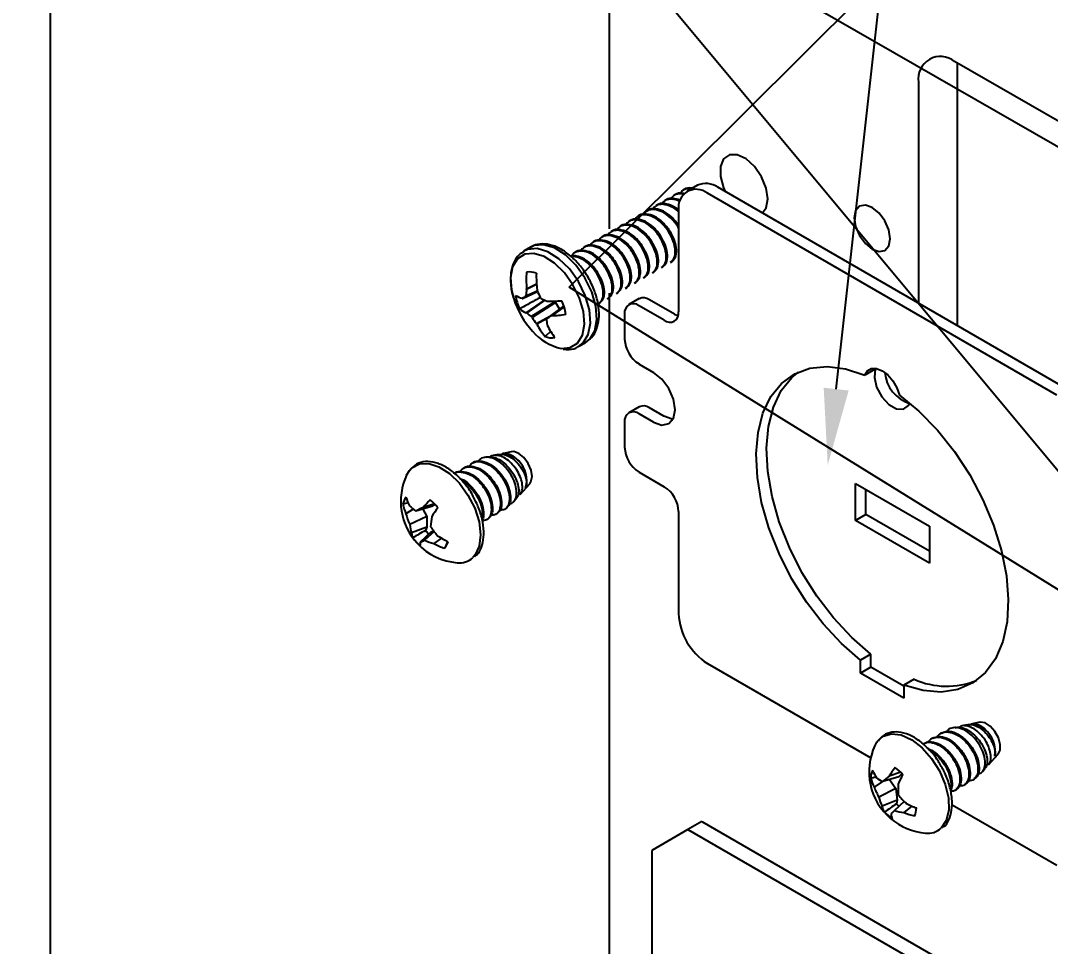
# Model space of a CAD drawing. Extents: x -0.1 to 11.1, y -7.1 to 0.
# Drawn here: x -0.073 to 2.453, y -4.542 to -2.271 of the extents above; entities that cross this region are included whole.
import ezdxf
from ezdxf import colors
from ezdxf.entities.mleader import LeaderData, LeaderLine
from ezdxf.math import Vec2, Vec3

# ---------------------------------------------------------------- set-up
doc = ezdxf.new("R2010")
doc.units = 0
doc.header["$LTSCALE"] = 0.5
doc.header["$MEASUREMENT"] = 0
for name, color, linetype in [('Brackets', 181, 'CONTINUOUS'), ('End Cap', 92, 'CONTINUOUS'), ('FAB DWG', 221, 'CONTINUOUS'), ('Hardware', 242, 'CONTINUOUS')]:
    doc.layers.add(name, color=color, linetype=linetype)
doc.layers.add('Text-Unprinted', color=131, linetype='CONTINUOUS', plot=False)
doc.styles.add('LSAD_Standard', font='arial.ttf')

msp = doc.modelspace()

# ---------------------------------------------------------------- linework, layer by layer
at = {"layer": 'Brackets', "transparency": 16777216}
for p, q in [((1.5977, -4.2357), (1.5639, -4.2552)), ((1.5977, -4.2357), (2.4816, -4.746)), ((1.5639, -4.2552), (1.4755, -4.3063)), ((1.5639, -4.2552), (2.4478, -4.7655)), ((1.4755, -4.3063), (1.4755, -5.3655))]:
    msp.add_line(p, q, dxfattribs=at)
at = {"layer": 'End Cap', "transparency": 16777216}
for p, q in [((1.3705, -1.8154), (1.3705, -2.7817)), ((2.9464, -2.7915), (2.2181, -2.3711)), ((2.2248, -2.3749), (2.2248, -3.019)), ((2.1297, -2.4221), (2.1297, -2.9641)), ((1.3705, -2.9395), (1.3705, -4.7396))]:
    msp.add_line(p, q, dxfattribs=at)
at = {"layer": 'End Cap', "transparency": 16777216, "flags": 128}
for points in [[(1.7599, -2.7083), (1.7559, -2.6815), (1.7446, -2.6538), (1.7274, -2.6288), (1.7066, -2.6101), (1.6851, -2.6), (1.6658, -2.5999), (1.6513, -2.6099), (1.6435, -2.6287), (1.6435, -2.6536), (1.6513, -2.6813), (1.6565, -2.6909)], [(1.7464, -2.7428), (1.7559, -2.7305), (1.7599, -2.7083)], [(1.9719, -2.7548), (1.9753, -2.7762), (1.9849, -2.7983), (1.9992, -2.8177), (2.0161, -2.8313), (2.0331, -2.8372), (2.0474, -2.8344), (2.057, -2.8234), (2.0603, -2.8058), (2.057, -2.7843), (2.0474, -2.7622), (2.0331, -2.7429), (2.0161, -2.7292), (1.9992, -2.7234), (1.9849, -2.7262), (1.9753, -2.7372), (1.9719, -2.7548)]]:
    msp.add_lwpolyline(points, dxfattribs=at)
at = {"layer": 'End Cap', "transparency": 16777216}
msp.add_arc((2.1836, -2.4134), 0.0546, 50.7967, 189.214, dxfattribs=at)
at = {"layer": 'Hardware', "transparency": 16777216}
for p, q in [((1.5873, -2.6749), (1.5619, -2.6895)), ((1.5339, -2.6973), (1.5297, -2.6997)), ((1.5475, -2.6958), (1.5502, -2.6943)), ((1.556, -2.6845), (1.5518, -2.6869)), ((1.5696, -2.6831), (1.5723, -2.6815)), ((2.4693, -3.1894), (1.6119, -2.6945)), ((2.4947, -3.1748), (1.6373, -2.6798)), ((1.4897, -2.7228), (1.4855, -2.7252)), ((1.5033, -2.7214), (1.5061, -2.7198)), ((1.5118, -2.71), (1.5076, -2.7124)), ((1.5254, -2.7086), (1.5282, -2.707)), ((1.4455, -2.7483), (1.4413, -2.7507)), ((1.4591, -2.7469), (1.4619, -2.7453)), ((1.4676, -2.7355), (1.4634, -2.7379)), ((1.4812, -2.7341), (1.484, -2.7325)), ((1.5412, -2.7353), (1.5412, -2.9854)), ((1.4013, -2.7738), (1.3971, -2.7762)), ((1.4149, -2.7724), (1.4177, -2.7708)), ((1.4234, -2.761), (1.4192, -2.7635)), ((1.437, -2.7596), (1.4398, -2.758)), ((1.3571, -2.7993), (1.3529, -2.8017)), ((1.3707, -2.7979), (1.3735, -2.7963)), ((1.3792, -2.7866), (1.375, -2.789)), ((1.3928, -2.7851), (1.3956, -2.7835)), ((1.1778, -2.8266), (1.1618, -2.8358)), ((1.3129, -2.8248), (1.3087, -2.8272)), ((1.3265, -2.8234), (1.3293, -2.8218)), ((1.335, -2.8121), (1.3308, -2.8145)), ((1.3486, -2.8107), (1.3514, -2.8091)), ((1.2823, -2.8489), (1.2851, -2.8473)), ((1.2908, -2.8376), (1.2866, -2.84)), ((1.3044, -2.8362), (1.3072, -2.8346)), ((1.4993, -2.8766), (1.5034, -2.8742)), ((1.5213, -2.8638), (1.5255, -2.8614)), ((1.4551, -2.9021), (1.4592, -2.8997)), ((1.4772, -2.8893), (1.4813, -2.8869)), ((1.1682, -2.9287), (1.1925, -2.9165)), ((1.1926, -2.918), (1.1682, -2.9302)), ((1.1682, -2.9302), (1.1682, -2.9287)), ((1.4109, -2.9276), (1.415, -2.9252)), ((1.433, -2.9149), (1.4371, -2.9125)), ((1.1572, -2.9521), (1.1579, -2.9521)), ((1.1578, -2.9521), (1.1952, -2.9356)), ((1.1579, -2.9521), (1.1952, -2.9356)), ((1.1948, -2.9347), (1.1655, -2.9477)), ((1.1663, -2.9459), (1.1943, -2.9335)), ((1.1938, -2.9316), (1.1942, -2.9332)), ((1.3667, -2.9531), (1.3708, -2.9507)), ((1.3888, -2.9404), (1.3929, -2.938)), ((1.4444, -2.9529), (1.419, -2.9676)), ((1.5312, -2.9911), (1.4694, -2.9554)), ((1.1674, -2.9875), (1.2121, -2.9562)), ((1.2131, -2.9567), (1.1682, -2.9881)), ((1.1796, -2.9968), (1.2374, -2.9603)), ((1.2393, -2.9624), (1.1816, -2.9989)), ((1.2596, -2.9706), (1.2177, -3.0013)), ((1.2596, -2.9706), (1.2179, -3.0012)), ((1.2183, -2.9591), (1.2196, -2.9594)), ((1.2287, -2.995), (1.2601, -2.9722)), ((1.2602, -2.9726), (1.2298, -2.9947)), ((1.2353, -2.9591), (1.2374, -2.9603)), ((1.2374, -2.9603), (1.2393, -2.9624)), ((1.2393, -2.9624), (1.2486, -2.9787)), ((1.3446, -2.9659), (1.3487, -2.9635)), ((1.5058, -3.0058), (1.444, -2.9701)), ((1.1682, -2.9881), (1.1674, -2.9875)), ((1.1924, -3.0139), (1.225, -2.996)), ((1.2173, -3.002), (1.1932, -3.0152)), ((1.2298, -2.9947), (1.2287, -2.995)), ((1.4086, -2.9905), (1.4086, -3.0519)), ((1.1932, -3.0152), (1.1924, -3.0139)), ((1.2183, -3.0169), (1.2187, -3.0182)), ((1.2277, -3.0326), (1.2134, -3.0455)), ((1.2968, -3.0697), (1.3128, -3.0605)), ((1.444, -3.1132), (1.4795, -3.1337)), ((2.0235, -3.1255), (1.998, -3.1402)), ((1.4444, -3.2181), (1.419, -3.2328)), ((1.5049, -3.2411), (1.4694, -3.2206)), ((1.4086, -3.2557), (1.4086, -3.3171)), ((1.4795, -3.2558), (1.444, -3.2352)), ((1.1306, -3.3285), (1.1082, -3.3332)), ((1.0371, -3.355), (1.0343, -3.3566)), ((1.0695, -3.3413), (1.0642, -3.3424)), ((1.0995, -3.335), (1.0862, -3.3378)), ((0.8735, -3.3861), (0.8809, -3.3741)), ((1.015, -3.3677), (1.0122, -3.3693)), ((1.444, -3.3783), (1.5058, -3.4141)), ((1.1521, -3.4332), (1.1758, -3.4068)), ((1.9752, -3.406), (2.1569, -3.511)), ((1.9752, -3.4969), (1.9752, -3.406)), ((2.0005, -3.4822), (2.0005, -3.4207)), ((0.878, -3.4541), (0.8647, -3.4567)), ((0.942, -3.456), (0.9148, -3.4649)), ((0.9434, -3.4575), (0.9349, -3.4623)), ((1.1371, -3.45), (1.1432, -3.4432)), ((0.8901, -3.4693), (0.8721, -3.4806)), ((0.9349, -3.4623), (0.8967, -3.4741)), ((0.9132, -3.469), (0.9235, -3.4871)), ((1.0923, -3.4825), (1.095, -3.4809)), ((1.1144, -3.4697), (1.1171, -3.4681)), ((1.5412, -3.4753), (1.5412, -3.7254)), ((2.0005, -3.4822), (1.9752, -3.4969)), ((2.1569, -3.5725), (2.0005, -3.4822)), ((0.9235, -3.4871), (0.8816, -3.5069)), ((0.9235, -3.4871), (0.9234, -3.5138)), ((1.0702, -3.4952), (1.0729, -3.4936)), ((2.1569, -3.6018), (1.9752, -3.4969)), ((2.1569, -3.511), (2.1569, -3.6018)), ((0.9234, -3.5138), (0.886, -3.5276)), ((0.9341, -3.5252), (0.907, -3.55)), ((0.9413, -3.5242), (0.9176, -3.5451)), ((0.9234, -3.5138), (0.92, -3.5213)), ((0.9341, -3.5252), (0.9397, -3.5221)), ((0.9592, -3.5402), (0.9409, -3.5536)), ((2.013, -3.8253), (1.9876, -3.84)), ((1.9876, -3.8714), (1.9876, -3.84)), ((2.013, -3.8567), (2.013, -3.8253)), ((1.6119, -3.8478), (2.0123, -4.079)), ((2.013, -3.8567), (1.9876, -3.8714)), ((2.0936, -3.9032), (2.013, -3.8567)), ((2.0936, -3.9326), (1.9876, -3.8714)), ((2.1191, -3.8865), (2.0936, -3.9012)), ((2.0936, -3.9012), (2.0936, -3.9326)), ((2.2194, -4.0045), (2.2138, -4.0056)), ((2.2492, -3.9982), (2.2358, -4.001)), ((2.2797, -3.9918), (2.2578, -3.9964)), ((2.1646, -4.0307), (2.1618, -4.0323)), ((2.1867, -4.018), (2.1839, -4.0196)), ((2.3016, -4.096), (2.3248, -4.0701)), ((2.0865, -4.1147), (2.0577, -4.1245)), ((2.0892, -4.1174), (2.081, -4.1257)), ((2.2866, -4.1128), (2.2927, -4.1059)), ((2.0264, -4.1259), (2.0125, -4.1295)), ((2.0415, -4.1373), (2.0211, -4.151)), ((2.081, -4.1257), (2.0419, -4.1375)), ((2.0584, -4.1325), (2.074, -4.1547)), ((2.264, -4.1327), (2.2667, -4.1311)), ((2.074, -4.1547), (2.0327, -4.1759)), ((2.074, -4.1547), (2.0776, -4.1832)), ((2.2198, -4.1582), (2.2225, -4.1566)), ((2.2419, -4.1455), (2.2446, -4.1439)), ((2.0776, -4.1832), (2.0401, -4.198)), ((2.0947, -4.1865), (2.0706, -4.2085)), ((2.0776, -4.1832), (2.0755, -4.1919)), ((2.1136, -4.1976), (2.0935, -4.2131)), ((2.2121, -4.1943), (2.4693, -4.3428))]:
    msp.add_line(p, q, dxfattribs=at)
at = {"layer": 'Hardware', "transparency": 16777216, "flags": 128}
for points in [[(1.3128, -3.0605), (1.323, -3.0524), (1.3355, -3.0317), (1.3406, -3.0039), (1.3381, -2.9712), (1.328, -2.9362), (1.3112, -2.9019), (1.2891, -2.8709), (1.2634, -2.8458), (1.2363, -2.8286), (1.2098, -2.8207), (1.1863, -2.8228), (1.1778, -2.8266)], [(1.2531, -3.075), (1.2754, -3.073), (1.2932, -3.0617), (1.305, -3.0421), (1.3099, -3.0157), (1.3075, -2.9847), (1.2979, -2.9515), (1.282, -2.9189), (1.261, -2.8895), (1.2366, -2.8657), (1.2109, -2.8494), (1.1858, -2.8419), (1.1635, -2.8439), (1.1457, -2.8552), (1.1339, -2.8748), (1.129, -2.9012), (1.1314, -2.9322), (1.1367, -2.9532)], [(1.2959, -3.0702), (1.307, -3.0616), (1.3195, -3.0409), (1.3246, -3.0131), (1.3221, -2.9804), (1.312, -2.9454), (1.2952, -2.9111), (1.2731, -2.8801), (1.2474, -2.855), (1.2203, -2.8378), (1.1939, -2.8299), (1.1703, -2.832), (1.1614, -2.8361)], [(1.5312, -2.9911), (1.5381, -2.9943), (1.5401, -2.9949)], [(1.9876, -3.84), (1.9405, -3.7988), (1.8959, -3.7508), (1.8548, -3.697), (1.8184, -3.6389), (1.7874, -3.5777), (1.7627, -3.5151), (1.7448, -3.4526), (1.7343, -3.3917), (1.7313, -3.3339), (1.7359, -3.2808), (1.7481, -3.2334), (1.7675, -3.1932), (1.7936, -3.1609), (1.8259, -3.1375), (1.8634, -3.1235), (1.9053, -3.1193), (1.9506, -3.1249), (1.998, -3.1402)], [(1.998, -3.1402), (2.0045, -3.1297), (2.0144, -3.1242), (2.0269, -3.1242), (2.0406, -3.1296), (2.0543, -3.14), (2.0668, -3.1544), (2.0767, -3.1714), (2.0832, -3.1894)], [(2.0235, -3.1255), (2.0213, -3.1459), (2.0269, -3.1699), (2.0394, -3.1934), (2.0566, -3.2122), (2.0755, -3.2231), (2.0927, -3.2241), (2.1052, -3.2151), (2.1083, -3.2091)], [(1.4795, -3.2558), (1.4997, -3.2628), (1.5169, -3.2595), (1.5283, -3.2463), (1.5324, -3.2252), (1.5283, -3.1996), (1.5169, -3.1731), (1.4997, -3.15), (1.4795, -3.1337)], [(2.013, -3.8253), (1.9659, -3.7841), (1.9213, -3.7361), (1.8803, -3.6823), (1.8438, -3.6242), (1.8128, -3.563), (1.7881, -3.5004), (1.7703, -3.4379), (1.7597, -3.377), (1.7567, -3.3193), (1.7614, -3.2661), (1.7736, -3.2187), (1.7929, -3.1785), (1.8191, -3.1462), (1.835, -3.133)], [(2.0832, -3.1894), (2.1306, -3.2288), (2.1759, -3.2755), (2.2178, -3.3281), (2.2553, -3.3854), (2.2876, -3.4461), (2.3137, -3.5085), (2.3331, -3.5711), (2.3453, -3.6325), (2.3499, -3.6911), (2.3469, -3.7454), (2.3364, -3.7941), (2.3185, -3.836), (2.2938, -3.8701), (2.2628, -3.8954), (2.2264, -3.9115), (2.1853, -3.9179), (2.1407, -3.9144), (2.0936, -3.9012)], [(1.5274, -3.2483), (1.5251, -3.2481), (1.5049, -3.2411)], [(1.1758, -3.4068), (1.1789, -3.4019), (1.1815, -3.389), (1.179, -3.3733), (1.172, -3.357), (1.1615, -3.3427), (1.1491, -3.3326), (1.1366, -3.3282), (1.1306, -3.3285)], [(0.8809, -3.3741), (0.8866, -3.3681), (0.9052, -3.3583), (0.928, -3.3574), (0.9531, -3.3655), (0.9788, -3.382), (1.0032, -3.4057), (1.0244, -3.4348), (1.0409, -3.4671), (1.0515, -3.5004), (1.0553, -3.532), (1.0521, -3.5596), (1.0421, -3.5813), (1.0361, -3.5882)], [(2.3248, -4.0701), (2.3296, -4.0605), (2.3301, -4.0462), (2.3258, -4.0299), (2.3172, -4.0142), (2.3056, -4.0013), (2.293, -3.9934), (2.2811, -3.9916), (2.2797, -3.9918)], [(2.0229, -4.0489), (2.0273, -4.041), (2.0291, -4.0385)], [(2.0291, -4.0385), (2.0428, -4.0263), (2.0634, -4.0201), (2.0873, -4.023), (2.1129, -4.0347), (2.1383, -4.0544), (2.1616, -4.0806), (2.181, -4.1113), (2.1951, -4.1444), (2.2029, -4.1772), (2.2038, -4.2075), (2.1978, -4.2328), (2.1852, -4.2515)]]:
    msp.add_lwpolyline(points, dxfattribs=at)
at = {"layer": 'Hardware', "transparency": 16777216}
for centre, radius, start, end in [((1.608, -2.7207), 0.0503, 54.3824, 114.3071), ((1.5843, -2.7283), 0.0437, 50.7967, 189.214), ((1.4248, -2.9065), 0.2575, 175.8475, 184.9357), ((1.1751, -2.9319), 0.0446, 67.6546, 99.1431), ((1.4911, -2.8982), 0.2991, 178.5545, 186.4163), ((1.3805, -2.9637), 0.2149, 171.0305, 175.2584), ((1.339, -2.8894), 0.2121, 197.5094, 222.4852), ((1.1742, -2.8926), 0.0619, 237.565, 253.9892), ((1.2688, -2.926), 0.1291, 188.3798, 203.8048), ((1.4386, -3.4335), 0.5573, 119.349, 120.2503), ((1.4486, -2.8288), 0.275, 202.3072, 206.1539), ((1.324, -2.7177), 0.2635, 242.834, 246.344), ((1.4547, -2.9759), 0.0251, 54.3824, 114.3071), ((1.1867, -2.9332), 0.0576, 231.2678, 250.4144), ((1.2189, -2.4713), 0.488, 270.0787, 274.2148), ((1.1367, -3.0102), 0.1291, 8.3798, 23.8048), ((1.4302, -2.987), 0.0218, 50.7967, 189.214), ((1.2693, -2.8684), 0.1566, 229.8073, 235.0685), ((1.3842, -2.865), 0.2429, 213.4784, 217.834), ((1.3921, -2.9938), 0.1753, 183.0217, 187.5854), ((0.694, -2.0761), 1.0632, 299.5228, 300.1933), ((1.2137, -2.6531), 0.342, 272.695, 278.5212), ((1.5196, -2.9889), 0.0218, 230.7967, 9.214), ((1.3554, -2.9288), 0.1838, 208.0331, 219.4155), ((1.3922, -2.9312), 0.1941, 206.6189, 217.1133), ((1.2777, -2.954), 0.1234, 219.5975, 258.4933), ((1.2304, -3.0043), 0.0446, 247.6546, 279.1431), ((1.4854, -3.0484), 0.0768, 182.6055, 237.3945), ((2.1353, -3.1257), 0.0887, 185.3027, 252.0279), ((1.4302, -3.2522), 0.0218, 50.7967, 189.214), ((1.4547, -3.241), 0.0251, 54.3824, 114.3071), ((1.4854, -3.3136), 0.0768, 182.6055, 237.3945), ((1.1029, -3.3978), 0.0658, 342.8017, 45.5622), ((1.0104, -3.4501), 0.151, 154.7008, 223.2757), ((1.4644, -3.4788), 0.0768, 2.6055, 57.3945), ((0.9028, -3.4641), 0.0389, 141.6297, 168.9543), ((0.9854, -3.4323), 0.1231, 191.4437, 203.1086), ((0.9925, -3.404), 0.1255, 196.6982, 207.2223), ((1.1171, -3.6321), 0.2624, 134.9251, 140.4335), ((0.8558, -3.5362), 0.1177, 36.7733, 49.7782), ((1.0316, -3.4379), 0.1651, 194.9696, 204.7118), ((0.9642, -3.3747), 0.1201, 226.1411, 235.8307), ((1.1709, -3.9901), 0.5843, 115.9956, 117.9851), ((1.4115, -3.7839), 0.5605, 145.4116, 148.0548), ((0.9775, -3.4978), 0.0963, 185.4754, 198.0819), ((1.1655, -3.5292), 0.2334, 169.6588, 175.8559), ((0.915, -3.5264), 0.0291, 182.5393, 206.4733), ((0.9955, -3.4609), 0.0967, 218.6012, 226.0018), ((1.1052, -3.3968), 0.2076, 213.8192, 221.5081), ((1.077, -3.3385), 0.2335, 236.9814, 243.9331), ((0.9833, -3.4689), 0.1177, 216.7733, 229.7782), ((1.0104, -3.4501), 0.151, 223.2757, 265.2938), ((0.9282, -3.5538), 0.0215, 169.8089, 193.1629), ((0.8697, -3.4551), 0.1021, 291.4845, 298.0286), ((0.9813, -3.4061), 0.153, 245.4053, 254.6862), ((1.0249, -3.3985), 0.1764, 241.562, 250.7382), ((0.9362, -3.5409), 0.0389, 321.6297, 348.9543), ((1.0033, -3.5522), 0.0487, 263.7408, 312.3087), ((1.6947, -3.7184), 0.1537, 182.6055, 237.3945), ((2.199, -3.7071), 0.1964, 245.989, 291.7295), ((2.2441, -4.064), 0.0736, 351.0376, 48.9236), ((2.1594, -4.1134), 0.151, 154.7008, 229.3793), ((2.0632, -4.1313), 0.0507, 155.1102, 177.9663), ((2.1109, -4.0746), 0.1002, 200.7001, 212.5535), ((2.2473, -4.2355), 0.2197, 142.9144, 149.6518), ((2.016, -4.1878), 0.1015, 42.2014, 56.5571), ((2.1132, -4.1019), 0.1044, 195.3539, 208.075), ((2.0861, -4.0441), 0.1033, 234.7398, 244.6692), ((2.2127, -4.3296), 0.2571, 127.085, 131.6393), ((2.4377, -4.2986), 0.39, 152.6766, 156.5806), ((2.1694, -4.0971), 0.1578, 199.9732, 209.9753), ((2.3069, -4.1576), 0.2274, 176.4664, 183.1277), ((2.1444, -4.1508), 0.1145, 192.6849, 204.3677), ((2.1376, -4.1314), 0.0867, 224.3262, 230.203), ((2.248, -4.0332), 0.2167, 219.1183, 226.5557), ((2.2156, -3.9648), 0.2542, 242.6593, 249.0269), ((2.0843, -4.188), 0.0454, 192.8258, 212.1324), ((2.1211, -4.1439), 0.1015, 222.2014, 236.5571), ((2.4192, -4.552), 0.4894, 135.4204, 136.8217), ((2.0974, -4.2145), 0.0352, 184.2472, 203.7199), ((2.1122, -4.0632), 0.1511, 254.0035, 262.8885), ((2.1624, -4.0452), 0.1815, 247.6807, 256.4742), ((2.074, -4.2004), 0.0507, 335.1102, 357.9663), ((2.1594, -4.1134), 0.151, 229.3793, 265.2938), ((2.1528, -4.2169), 0.0474, 263.0346, 313.1208)]:
    msp.add_arc(centre, radius, start, end, dxfattribs=at)
for points, knots in [([(1.5475, -2.6958), (1.5413, -2.6961), (1.5306, -2.6966), (1.5243, -2.7049), (1.5217, -2.7083)], [0, 0, 0, 0, 0.5850205, 1, 1, 1, 1]), ([(1.5502, -2.6943), (1.5437, -2.6939), (1.5369, -2.6936), (1.5327, -2.6981), (1.5326, -2.6982)], [0, 0, 0, 0, 0.962805, 1, 1, 1, 1]), ([(1.5696, -2.6831), (1.5634, -2.6834), (1.5527, -2.6838), (1.5464, -2.6921), (1.5438, -2.6956)], [0, 0, 0, 0, 0.5850205, 1, 1, 1, 1]), ([(1.5723, -2.6815), (1.5658, -2.6812), (1.559, -2.6809), (1.5548, -2.6853), (1.5547, -2.6855)], [0, 0, 0, 0, 0.962805, 1, 1, 1, 1]), ([(1.5033, -2.7214), (1.4971, -2.7216), (1.4864, -2.7221), (1.4801, -2.7304), (1.4775, -2.7338)], [0, 0, 0, 0, 0.585021, 1, 1, 1, 1]), ([(1.5061, -2.7198), (1.4995, -2.7195), (1.4927, -2.7191), (1.4885, -2.7236), (1.4884, -2.7238)], [0, 0, 0, 0, 0.962805, 1, 1, 1, 1]), ([(1.5254, -2.7086), (1.5192, -2.7089), (1.5085, -2.7093), (1.5022, -2.7176), (1.4996, -2.7211)], [0, 0, 0, 0, 0.585021, 1, 1, 1, 1]), ([(1.5412, -2.7398), (1.5354, -2.7345), (1.5224, -2.7253), (1.5099, -2.7227), (1.5033, -2.7214)], [0.7296236, 0.7296236, 0.7296236, 0.7296236, 0.8575546, 1, 1, 1, 1]), ([(1.5412, -2.7358), (1.5362, -2.7316), (1.5242, -2.7235), (1.5127, -2.7211), (1.5061, -2.7198)], [0.7498361, 0.7498361, 0.7498361, 0.7498361, 0.8575546, 1, 1, 1, 1]), ([(1.5282, -2.707), (1.5216, -2.7067), (1.5148, -2.7064), (1.5106, -2.7108), (1.5105, -2.711)], [0, 0, 0, 0, 0.9628053, 1, 1, 1, 1]), ([(1.4591, -2.7469), (1.4529, -2.7471), (1.4422, -2.7476), (1.4359, -2.7559), (1.4333, -2.7593)], [0, 0, 0, 0, 0.585021, 1, 1, 1, 1]), ([(1.4619, -2.7453), (1.4553, -2.745), (1.4485, -2.7447), (1.4443, -2.7491), (1.4442, -2.7493)], [0, 0, 0, 0, 0.962805, 1, 1, 1, 1]), ([(1.4812, -2.7341), (1.475, -2.7344), (1.4643, -2.7349), (1.458, -2.7431), (1.4554, -2.7466)], [0, 0, 0, 0, 0.585021, 1, 1, 1, 1]), ([(1.5212, -2.8637), (1.5247, -2.8606), (1.5317, -2.8545), (1.5341, -2.8351), (1.5293, -2.8119), (1.5171, -2.7876), (1.4998, -2.7664), (1.4791, -2.751), (1.4657, -2.7482), (1.4591, -2.7469)], [0, 0, 0, 0, 0.140703, 0.281095, 0.426026, 0.570956, 0.711349, 0.857555, 1, 1, 1, 1]), ([(1.524, -2.8621), (1.5275, -2.859), (1.5345, -2.8529), (1.5369, -2.8335), (1.532, -2.8103), (1.5199, -2.786), (1.5025, -2.7648), (1.4818, -2.7494), (1.4685, -2.7466), (1.4619, -2.7453)], [0, 0, 0, 0, 0.140703, 0.281095, 0.426026, 0.570956, 0.711349, 0.857555, 1, 1, 1, 1]), ([(1.484, -2.7325), (1.4774, -2.7322), (1.4706, -2.7319), (1.4664, -2.7363), (1.4663, -2.7365)], [0, 0, 0, 0, 0.9628053, 1, 1, 1, 1]), ([(1.5412, -2.78), (1.5402, -2.7783), (1.5346, -2.7692), (1.5219, -2.7536), (1.5012, -2.7382), (1.4878, -2.7355), (1.4812, -2.7341)], [0.5406253, 0.5406253, 0.5406253, 0.5406253, 0.5709565, 0.7113489, 0.8575546, 1, 1, 1, 1]), ([(1.5412, -2.7739), (1.5411, -2.7738), (1.5362, -2.7662), (1.5246, -2.752), (1.5039, -2.7366), (1.4906, -2.7339), (1.484, -2.7325)], [0.5686126, 0.5686126, 0.5686126, 0.5686126, 0.5709565, 0.7113489, 0.8575546, 1, 1, 1, 1]), ([(1.4149, -2.7724), (1.4087, -2.7727), (1.398, -2.7731), (1.3917, -2.7814), (1.3891, -2.7849)], [0, 0, 0, 0, 0.5850205, 1, 1, 1, 1]), ([(1.4177, -2.7708), (1.4111, -2.7705), (1.4043, -2.7702), (1.4001, -2.7746), (1.4, -2.7748)], [0, 0, 0, 0, 0.962805, 1, 1, 1, 1]), ([(1.437, -2.7596), (1.4308, -2.7599), (1.4201, -2.7604), (1.4138, -2.7687), (1.4112, -2.7721)], [0, 0, 0, 0, 0.585021, 1, 1, 1, 1]), ([(1.477, -2.8892), (1.4805, -2.8861), (1.4875, -2.88), (1.4899, -2.8606), (1.4851, -2.8374), (1.4729, -2.8131), (1.4556, -2.7919), (1.4349, -2.7765), (1.4215, -2.7737), (1.4149, -2.7724)], [0, 0, 0, 0, 0.140703, 0.281095, 0.426026, 0.570956, 0.711349, 0.857555, 1, 1, 1, 1]), ([(1.4798, -2.8876), (1.4833, -2.8845), (1.4903, -2.8784), (1.4927, -2.859), (1.4878, -2.8358), (1.4757, -2.8115), (1.4583, -2.7903), (1.4376, -2.7749), (1.4243, -2.7721), (1.4177, -2.7708)], [0, 0, 0, 0, 0.140703, 0.281095, 0.426026, 0.570956, 0.711349, 0.857555, 1, 1, 1, 1]), ([(1.4398, -2.758), (1.4332, -2.7577), (1.4264, -2.7574), (1.4222, -2.7619), (1.4221, -2.762)], [0, 0, 0, 0, 0.9628053, 1, 1, 1, 1]), ([(1.4991, -2.8764), (1.5026, -2.8734), (1.5096, -2.8672), (1.512, -2.8479), (1.5072, -2.8246), (1.495, -2.8003), (1.4777, -2.7791), (1.457, -2.7637), (1.4436, -2.761), (1.437, -2.7596)], [0, 0, 0, 0, 0.140703, 0.281095, 0.426026, 0.570956, 0.711349, 0.857555, 1, 1, 1, 1]), ([(1.5019, -2.8748), (1.5054, -2.8718), (1.5124, -2.8656), (1.5148, -2.8463), (1.5099, -2.823), (1.4978, -2.7987), (1.4804, -2.7775), (1.4597, -2.7621), (1.4464, -2.7594), (1.4398, -2.758)], [0, 0, 0, 0, 0.140703, 0.281095, 0.426026, 0.570956, 0.711349, 0.857555, 1, 1, 1, 1]), ([(1.3707, -2.7979), (1.3645, -2.7982), (1.3538, -2.7986), (1.3475, -2.8069), (1.3449, -2.8104)], [0, 0, 0, 0, 0.585021, 1, 1, 1, 1]), ([(1.3735, -2.7963), (1.3669, -2.796), (1.3601, -2.7957), (1.356, -2.8001), (1.3558, -2.8003)], [0, 0, 0, 0, 0.962805, 1, 1, 1, 1]), ([(1.3928, -2.7851), (1.3866, -2.7854), (1.3759, -2.7859), (1.3696, -2.7942), (1.367, -2.7976)], [0, 0, 0, 0, 0.585021, 1, 1, 1, 1]), ([(1.4328, -2.9147), (1.4363, -2.9116), (1.4433, -2.9055), (1.4458, -2.8861), (1.4409, -2.8629), (1.4287, -2.8386), (1.4114, -2.8174), (1.3907, -2.802), (1.3773, -2.7993), (1.3707, -2.7979)], [0, 0, 0, 0, 0.140703, 0.281095, 0.426026, 0.570956, 0.711349, 0.857555, 1, 1, 1, 1]), ([(1.4356, -2.9131), (1.4391, -2.91), (1.4461, -2.9039), (1.4485, -2.8845), (1.4436, -2.8613), (1.4315, -2.837), (1.4142, -2.8158), (1.3934, -2.8004), (1.3801, -2.7977), (1.3735, -2.7963)], [0, 0, 0, 0, 0.140703, 0.281095, 0.426026, 0.570956, 0.711349, 0.857555, 1, 1, 1, 1]), ([(1.3956, -2.7835), (1.389, -2.7832), (1.3822, -2.7829), (1.378, -2.7874), (1.3779, -2.7875)], [0, 0, 0, 0, 0.962805, 1, 1, 1, 1]), ([(1.4549, -2.9019), (1.4584, -2.8989), (1.4654, -2.8927), (1.4678, -2.8734), (1.463, -2.8501), (1.4508, -2.8259), (1.4335, -2.8046), (1.4128, -2.7893), (1.3994, -2.7865), (1.3928, -2.7851)], [0, 0, 0, 0, 0.140703, 0.281095, 0.426026, 0.570956, 0.711349, 0.857555, 1, 1, 1, 1]), ([(1.4577, -2.9003), (1.4612, -2.8973), (1.4682, -2.8911), (1.4706, -2.8718), (1.4657, -2.8486), (1.4536, -2.8243), (1.4363, -2.803), (1.4155, -2.7877), (1.4022, -2.7849), (1.3956, -2.7835)], [0, 0, 0, 0, 0.140703, 0.281095, 0.426026, 0.570956, 0.711349, 0.857555, 1, 1, 1, 1]), ([(1.3114, -3.0607), (1.3172, -3.0569), (1.3293, -3.0489), (1.3406, -3.0284), (1.3465, -3.0032), (1.3457, -2.9735), (1.3383, -2.9414), (1.3248, -2.9091), (1.306, -2.8791), (1.2831, -2.8532), (1.2576, -2.8332), (1.2315, -2.821), (1.2069, -2.8178), (1.1883, -2.8201), (1.1801, -2.8262), (1.1778, -2.8279)], [0, 0, 0, 0, 0.069805, 0.145855, 0.224572, 0.307639, 0.392578, 0.477362, 0.562039, 0.647004, 0.732668, 0.819527, 0.897212, 0.971048, 1, 1, 1, 1]), ([(1.3265, -2.8234), (1.3203, -2.8237), (1.3096, -2.8241), (1.3033, -2.8324), (1.3007, -2.8359)], [0, 0, 0, 0, 0.585021, 1, 1, 1, 1]), ([(1.3293, -2.8218), (1.3227, -2.8215), (1.3159, -2.8212), (1.3118, -2.8256), (1.3116, -2.8258)], [0, 0, 0, 0, 0.962805, 1, 1, 1, 1]), ([(1.3486, -2.8107), (1.3424, -2.8109), (1.3317, -2.8114), (1.3254, -2.8197), (1.3228, -2.8231)], [0, 0, 0, 0, 0.585021, 1, 1, 1, 1]), ([(1.3886, -2.9402), (1.3921, -2.9371), (1.3991, -2.931), (1.4016, -2.9116), (1.3967, -2.8884), (1.3845, -2.8641), (1.3672, -2.8429), (1.3465, -2.8275), (1.3331, -2.8248), (1.3265, -2.8234)], [0, 0, 0, 0, 0.140703, 0.281095, 0.426026, 0.570956, 0.711349, 0.857555, 1, 1, 1, 1]), ([(1.3914, -2.9386), (1.3949, -2.9355), (1.4019, -2.9294), (1.4043, -2.91), (1.3994, -2.8868), (1.3873, -2.8625), (1.37, -2.8413), (1.3492, -2.8259), (1.3359, -2.8232), (1.3293, -2.8218)], [0, 0, 0, 0, 0.140703, 0.281095, 0.426026, 0.570956, 0.711349, 0.857555, 1, 1, 1, 1]), ([(1.3514, -2.8091), (1.3448, -2.8088), (1.338, -2.8084), (1.3339, -2.8129), (1.3337, -2.813)], [0, 0, 0, 0, 0.962805, 1, 1, 1, 1]), ([(1.4107, -2.9275), (1.4142, -2.9244), (1.4212, -2.9182), (1.4237, -2.8989), (1.4188, -2.8757), (1.4066, -2.8514), (1.3893, -2.8301), (1.3686, -2.8148), (1.3552, -2.812), (1.3486, -2.8107)], [0, 0, 0, 0, 0.140703, 0.281095, 0.426026, 0.570956, 0.711349, 0.857555, 1, 1, 1, 1]), ([(1.4135, -2.9259), (1.417, -2.9228), (1.424, -2.9167), (1.4264, -2.8973), (1.4215, -2.8741), (1.4094, -2.8498), (1.3921, -2.8285), (1.3713, -2.8132), (1.358, -2.8104), (1.3514, -2.8091)], [0, 0, 0, 0, 0.140703, 0.281095, 0.426026, 0.570956, 0.711349, 0.857555, 1, 1, 1, 1]), ([(1.1618, -2.8371), (1.1575, -2.8396), (1.1467, -2.8458), (1.1357, -2.864), (1.1286, -2.8883), (1.1284, -2.9172), (1.1328, -2.9435), (1.1393, -2.9593), (1.1414, -2.9644)], [0, 0, 0, 0, 0.120754, 0.305917, 0.49543, 0.695812, 0.902088, 1, 1, 1, 1]), ([(1.3044, -2.8362), (1.2982, -2.8365), (1.2869, -2.8371), (1.2803, -2.846), (1.2773, -2.85)], [0, 0, 0, 0, 0.55062, 1, 1, 1, 1]), ([(1.3445, -2.9657), (1.348, -2.9627), (1.3549, -2.9565), (1.3574, -2.9372), (1.3525, -2.9139), (1.3403, -2.8896), (1.323, -2.8684), (1.3023, -2.853), (1.2889, -2.8503), (1.2823, -2.8489)], [0, 0, 0, 0, 0.140703, 0.281095, 0.426026, 0.570956, 0.711349, 0.857555, 1, 1, 1, 1]), ([(1.3472, -2.9641), (1.3507, -2.9611), (1.3577, -2.9549), (1.3601, -2.9356), (1.3552, -2.9123), (1.3431, -2.888), (1.3258, -2.8668), (1.305, -2.8514), (1.2917, -2.8487), (1.2851, -2.8473)], [0, 0, 0, 0, 0.140703, 0.281095, 0.426026, 0.570956, 0.711349, 0.857555, 1, 1, 1, 1]), ([(1.3072, -2.8346), (1.3006, -2.8343), (1.2938, -2.834), (1.2897, -2.8384), (1.2895, -2.8386)], [0, 0, 0, 0, 0.962805, 1, 1, 1, 1]), ([(1.3666, -2.953), (1.37, -2.9499), (1.377, -2.9438), (1.3795, -2.9244), (1.3746, -2.9012), (1.3624, -2.8769), (1.3451, -2.8557), (1.3244, -2.8403), (1.311, -2.8375), (1.3044, -2.8362)], [0, 0, 0, 0, 0.140703, 0.281095, 0.426026, 0.570956, 0.711349, 0.857555, 1, 1, 1, 1]), ([(1.3693, -2.9514), (1.3728, -2.9483), (1.3798, -2.9422), (1.3822, -2.9228), (1.3773, -2.8996), (1.3652, -2.8753), (1.3479, -2.8541), (1.3271, -2.8387), (1.3138, -2.8359), (1.3072, -2.8346)], [0, 0, 0, 0, 0.140703, 0.281095, 0.426026, 0.570956, 0.711349, 0.857555, 1, 1, 1, 1]), ([(1.2018, -2.9501), (1.1939, -2.9544), (1.1768, -2.9638), (1.1598, -2.9732), (1.1506, -2.9782)], [0, 0, 0, 0, 0.465043, 1, 1, 1, 1]), ([(1.1655, -2.9477), (1.1656, -2.9476), (1.166, -2.9472), (1.1662, -2.9465), (1.1663, -2.946), (1.1663, -2.9459)], [0, 0, 0, 0, 0.42854, 0.857097, 1, 1, 1, 1]), ([(1.2018, -2.95), (1.202, -2.9504), (1.2024, -2.9512), (1.2032, -2.9518), (1.2036, -2.9521), (1.2037, -2.9521)], [0, 0, 0, 0, 0.42854, 0.857097, 1, 1, 1, 1]), ([(1.1816, -2.9989), (1.1813, -2.9986), (1.1808, -2.9978), (1.1801, -2.9972), (1.1797, -2.9969), (1.1796, -2.9968)], [0, 0, 0, 0, 0.42854, 0.857097, 1, 1, 1, 1]), ([(1.2179, -3.0012), (1.2177, -3.0014), (1.2172, -3.0018), (1.217, -3.0025), (1.217, -3.0029), (1.2171, -3.003)], [0, 0, 0, 0, 0.42854, 0.857097, 1, 1, 1, 1]), ([(1.2581, -3.077), (1.2629, -3.0772), (1.2752, -3.0778), (1.2886, -3.0755), (1.2948, -3.0704), (1.2955, -3.0699)], [0, 0, 0, 0, 0.366919, 0.937876, 1, 1, 1, 1]), ([(1.0996, -3.3357), (1.1026, -3.3351), (1.1098, -3.3336), (1.1234, -3.3382), (1.1381, -3.3476), (1.151, -3.3613), (1.1611, -3.377), (1.1671, -3.393), (1.1689, -3.4075), (1.1667, -3.4141), (1.1657, -3.4172)], [0, 0, 0, 0, 0.094659, 0.227475, 0.359938, 0.492358, 0.621637, 0.750321, 0.87898, 1, 1, 1, 1]), ([(1.1489, -3.3509), (1.1447, -3.347), (1.1362, -3.3392), (1.1224, -3.3334), (1.1127, -3.3315), (1.1087, -3.3333), (1.1083, -3.3335)], [0, 0, 0, 0, 0.317809, 0.636462, 0.956834, 1, 1, 1, 1]), ([(1.1102, -3.335), (1.1119, -3.3345), (1.118, -3.3327), (1.1313, -3.3372), (1.1427, -3.3448), (1.1481, -3.3501), (1.1489, -3.3509)], [0, 0, 0, 0, 0.154122, 0.551083, 0.937754, 1, 1, 1, 1]), ([(1.0387, -3.4409), (1.0383, -3.44), (1.0332, -3.4286), (1.0186, -3.4088), (0.9962, -3.3839), (0.971, -3.3652), (0.9451, -3.3538), (0.92, -3.3511), (0.8974, -3.3571), (0.8869, -3.3677), (0.8819, -3.3728)], [0, 0, 0, 0, 0.0126267, 0.1548326, 0.2973688, 0.4406679, 0.5851756, 0.7300976, 0.870811, 1, 1, 1, 1]), ([(1.0264, -3.3651), (1.0289, -3.3618), (1.0351, -3.3539), (1.0514, -3.3513), (1.0718, -3.3569), (1.0923, -3.3718), (1.1099, -3.393), (1.1221, -3.4171), (1.1271, -3.4408), (1.1246, -3.4596), (1.116, -3.4712), (1.1067, -3.4715), (1.1026, -3.4716)], [0, 0, 0, 0, 0.071978, 0.175234, 0.282764, 0.387529, 0.492295, 0.599825, 0.70308, 0.809673, 0.916266, 1, 1, 1, 1]), ([(1.0372, -3.3551), (1.0373, -3.355), (1.0413, -3.3507), (1.0544, -3.3502), (1.0745, -3.3552), (1.0951, -3.3703), (1.1126, -3.3914), (1.1249, -3.4156), (1.1298, -3.439), (1.1277, -3.4585), (1.1206, -3.4649), (1.1171, -3.468)], [0, 0, 0, 0, 0.002714, 0.125012, 0.252375, 0.376462, 0.500549, 0.627912, 0.75021, 0.876462, 1, 1, 1, 1]), ([(1.1264, -3.4558), (1.1265, -3.4558), (1.1308, -3.4562), (1.1371, -3.451), (1.1433, -3.4403), (1.1443, -3.424), (1.1401, -3.4049), (1.1309, -3.3852), (1.1176, -3.3669), (1.1017, -3.3523), (1.0844, -3.3432), (1.0681, -3.3409), (1.0558, -3.3439), (1.0511, -3.35), (1.0494, -3.3522)], [0, 0, 0, 0, 0.002018, 0.093504, 0.186554, 0.279849, 0.37306, 0.4676, 0.562592, 0.657525, 0.753556, 0.850243, 0.946896, 1, 1, 1, 1]), ([(1.0695, -3.3416), (1.0741, -3.3411), (1.0837, -3.3401), (1.1007, -3.3468), (1.1173, -3.3591), (1.1318, -3.376), (1.1426, -3.3948), (1.1487, -3.4138), (1.1492, -3.4299), (1.1469, -3.44), (1.1434, -3.4424), (1.1427, -3.4428)], [0, 0, 0, 0, 0.114723, 0.239611, 0.364692, 0.489712, 0.611604, 0.733633, 0.85561, 0.974674, 1, 1, 1, 1]), ([(1.152, -3.4331), (1.1538, -3.4303), (1.1577, -3.4245), (1.1583, -3.4102), (1.1546, -3.3933), (1.1462, -3.3758), (1.1343, -3.3596), (1.12, -3.3466), (1.1044, -3.3384), (1.0899, -3.3367), (1.0806, -3.338), (1.0775, -3.3414), (1.0775, -3.3415)], [0, 0, 0, 0, 0.102299, 0.211815, 0.321211, 0.432356, 0.544106, 0.655772, 0.768877, 0.882858, 0.996789, 1, 1, 1, 1]), ([(0.9902, -3.3822), (0.9903, -3.3821), (0.9943, -3.3778), (1.0075, -3.3773), (1.0275, -3.3823), (1.0482, -3.3974), (1.0657, -3.4185), (1.0779, -3.4426), (1.0829, -3.4663), (1.0804, -3.4851), (1.0718, -3.4967), (1.0625, -3.497), (1.0584, -3.4971)], [0, 0, 0, 0, 0.002463, 0.113453, 0.229038, 0.341651, 0.454264, 0.569849, 0.680839, 0.795416, 0.909994, 1, 1, 1, 1]), ([(0.993, -3.3806), (0.9931, -3.3805), (0.9971, -3.3762), (1.0102, -3.3757), (1.0303, -3.3807), (1.0509, -3.3958), (1.0684, -3.4169), (1.0807, -3.4411), (1.0856, -3.4645), (1.0835, -3.484), (1.0764, -3.4904), (1.0729, -3.4935)], [0, 0, 0, 0, 0.002714, 0.125012, 0.252375, 0.376462, 0.500549, 0.627912, 0.75021, 0.876462, 1, 1, 1, 1]), ([(1.0043, -3.3779), (1.0069, -3.3746), (1.013, -3.3666), (1.0293, -3.3641), (1.0497, -3.3697), (1.0702, -3.3846), (1.0878, -3.4058), (1.1, -3.4299), (1.105, -3.4535), (1.1025, -3.4724), (1.0939, -3.484), (1.0846, -3.4842), (1.0805, -3.4844)], [0, 0, 0, 0, 0.0719785, 0.1752336, 0.2827643, 0.3875294, 0.4922945, 0.5998252, 0.7030804, 0.8096733, 0.9162662, 1, 1, 1, 1]), ([(1.0151, -3.3678), (1.0152, -3.3677), (1.0192, -3.3634), (1.0323, -3.363), (1.0524, -3.368), (1.073, -3.383), (1.0905, -3.4042), (1.1028, -3.4283), (1.1077, -3.4518), (1.1056, -3.4713), (1.0985, -3.4776), (1.095, -3.4808)], [0, 0, 0, 0, 0.002714, 0.125012, 0.252375, 0.376462, 0.500549, 0.627912, 0.75021, 0.876462, 1, 1, 1, 1]), ([(1.0042, -3.394), (1.0056, -3.3944), (1.0137, -3.3964), (1.0289, -3.409), (1.0463, -3.4295), (1.0587, -3.454), (1.0632, -3.477), (1.0627, -3.4923), (1.0589, -3.4965), (1.0584, -3.4971)], [0, 0, 0, 0, 0.039763, 0.224373, 0.408983, 0.598467, 0.780416, 0.968248, 1, 1, 1, 1]), ([(1.0089, -3.3992), (1.0146, -3.4028), (1.027, -3.4107), (1.0436, -3.4315), (1.0557, -3.4552), (1.0608, -3.4771), (1.0588, -3.4871), (1.0579, -3.4913)], [0, 0, 0, 0, 0.1833885, 0.4023952, 0.6271834, 0.8430336, 1, 1, 1, 1]), ([(1.0411, -3.5853), (1.0439, -3.5829), (1.0522, -3.5759), (1.0599, -3.5572), (1.0641, -3.5313), (1.0615, -3.5012), (1.0533, -3.4701), (1.0435, -3.4503), (1.0387, -3.4409)], [0, 0, 0, 0, 0.089555, 0.265989, 0.448843, 0.637505, 0.827357, 1, 1, 1, 1]), ([(0.92, -3.5213), (0.9147, -3.5244), (0.9043, -3.5304), (0.894, -3.5364), (0.889, -3.5393)], [0, 0, 0, 0, 0.514247, 1, 1, 1, 1]), ([(0.9757, -3.5491), (0.9752, -3.5501), (0.9722, -3.5554), (0.9692, -3.5606), (0.9667, -3.565)], [0, 0, 0, 0, 0.176446, 1, 1, 1, 1]), ([(2.1799, -4.091), (2.1789, -4.0893), (2.1724, -4.0775), (2.1561, -4.0586), (2.1323, -4.0366), (2.1065, -4.0216), (2.0816, -4.0148), (2.0585, -4.0165), (2.0406, -4.0244), (2.0332, -4.0343), (2.0305, -4.0381)], [0, 0, 0, 0, 0.02481, 0.175168, 0.326073, 0.478065, 0.631323, 0.767436, 0.912401, 1, 1, 1, 1]), ([(2.1763, -4.0275), (2.177, -4.0261), (2.1807, -4.0193), (2.1935, -4.0149), (2.2129, -4.0163), (2.2338, -4.028), (2.2529, -4.0469), (2.2676, -4.0702), (2.2755, -4.0945), (2.2763, -4.116), (2.2693, -4.1302), (2.26, -4.1366), (2.2531, -4.1347), (2.2517, -4.1344)], [0, 0, 0, 0, 0.026009, 0.129281, 0.236829, 0.341611, 0.446393, 0.553941, 0.657212, 0.763822, 0.870432, 0.973704, 1, 1, 1, 1]), ([(2.1873, -4.019), (2.1902, -4.0173), (2.198, -4.0124), (2.2159, -4.0151), (2.2365, -4.0263), (2.2557, -4.0453), (2.2703, -4.0686), (2.2784, -4.0931), (2.2788, -4.1139), (2.2741, -4.1271), (2.2679, -4.1294), (2.2661, -4.1301)], [0, 0, 0, 0, 0.074439, 0.201802, 0.325889, 0.449975, 0.577338, 0.699637, 0.825889, 0.95214, 1, 1, 1, 1]), ([(2.2755, -4.1179), (2.2775, -4.1177), (2.2835, -4.1173), (2.29, -4.1095), (2.2938, -4.096), (2.2923, -4.0782), (2.2858, -4.0585), (2.2745, -4.0393), (2.2597, -4.0226), (2.2431, -4.0105), (2.226, -4.0043), (2.2109, -4.0055), (2.2015, -4.0096), (2.1988, -4.0145), (2.1986, -4.0148)], [0, 0, 0, 0, 0.045503, 0.137277, 0.230619, 0.324208, 0.417712, 0.51255, 0.60784, 0.703073, 0.799405, 0.896397, 0.993354, 1, 1, 1, 1]), ([(2.2196, -4.0053), (2.2216, -4.0047), (2.2283, -4.0026), (2.2424, -4.0063), (2.2594, -4.0158), (2.275, -4.0308), (2.2877, -4.0488), (2.296, -4.068), (2.2991, -4.0857), (2.2979, -4.099), (2.2938, -4.1036), (2.2922, -4.1054)], [0, 0, 0, 0, 0.055428, 0.180794, 0.306355, 0.431855, 0.554214, 0.676711, 0.799155, 0.918675, 1, 1, 1, 1]), ([(2.3011, -4.0955), (2.3021, -4.0946), (2.3057, -4.0915), (2.3077, -4.081), (2.3065, -4.0655), (2.3006, -4.048), (2.2904, -4.0309), (2.2772, -4.0161), (2.2622, -4.0052), (2.247, -4.0001), (2.2353, -3.9998), (2.2304, -4.0034), (2.2289, -4.0044)], [0, 0, 0, 0, 0.045184, 0.156434, 0.268021, 0.379486, 0.492733, 0.606596, 0.720374, 0.835618, 0.951754, 1, 1, 1, 1]), ([(2.2494, -3.9987), (2.2503, -3.9984), (2.2551, -3.9964), (2.2663, -3.9987), (2.281, -4.0056), (2.2949, -4.0177), (2.3065, -4.0326), (2.3144, -4.0486), (2.3182, -4.064), (2.3173, -4.0718), (2.3169, -4.0755)], [0, 0, 0, 0, 0.033806, 0.175548, 0.316915, 0.458236, 0.596205, 0.733538, 0.870845, 1, 1, 1, 1]), ([(2.2571, -3.9983), (2.2578, -3.9979), (2.2625, -3.9954), (2.2744, -3.9977), (2.2859, -4.0033), (2.2917, -4.0079), (2.2925, -4.0085)], [0, 0, 0, 0, 0.07769, 0.51052, 0.932129, 1, 1, 1, 1]), ([(2.2925, -4.0085), (2.2881, -4.0053), (2.2793, -3.9989), (2.2669, -3.9951), (2.2605, -3.9965), (2.258, -3.997)], [0, 0, 0, 0, 0.374656, 0.750308, 1, 1, 1, 1]), ([(2.1403, -4.0462), (2.1432, -4.0444), (2.1511, -4.0395), (2.1689, -4.0422), (2.1896, -4.0534), (2.2087, -4.0724), (2.2234, -4.0957), (2.2313, -4.12), (2.2321, -4.1415), (2.2251, -4.1557), (2.2158, -4.1621), (2.2089, -4.1602), (2.2075, -4.1599)], [0, 0, 0, 0, 0.06733, 0.18253, 0.294767, 0.407004, 0.522204, 0.632823, 0.747019, 0.861214, 0.971833, 1, 1, 1, 1]), ([(2.1431, -4.0446), (2.146, -4.0428), (2.1538, -4.0379), (2.1717, -4.0406), (2.1924, -4.0518), (2.2115, -4.0708), (2.2261, -4.0941), (2.2342, -4.1186), (2.2346, -4.1394), (2.2299, -4.1526), (2.2237, -4.1549), (2.222, -4.1556)], [0, 0, 0, 0, 0.074439, 0.201802, 0.325889, 0.449975, 0.577338, 0.699637, 0.825889, 0.95214, 1, 1, 1, 1]), ([(2.1542, -4.0403), (2.1549, -4.0389), (2.1586, -4.032), (2.1714, -4.0277), (2.1908, -4.0291), (2.2118, -4.0407), (2.2308, -4.0596), (2.2455, -4.083), (2.2534, -4.1073), (2.2542, -4.1287), (2.2472, -4.1429), (2.2379, -4.1493), (2.231, -4.1475), (2.2296, -4.1471)], [0, 0, 0, 0, 0.026009, 0.129281, 0.236829, 0.341611, 0.446393, 0.553941, 0.657212, 0.763822, 0.870432, 0.973704, 1, 1, 1, 1]), ([(2.1652, -4.0318), (2.1681, -4.03), (2.1759, -4.0251), (2.1938, -4.0278), (2.2145, -4.039), (2.2336, -4.0581), (2.2482, -4.0813), (2.2563, -4.1058), (2.2567, -4.1266), (2.252, -4.1399), (2.2458, -4.1422), (2.244, -4.1428)], [0, 0, 0, 0, 0.074439, 0.201802, 0.325889, 0.449975, 0.577338, 0.699637, 0.825889, 0.95214, 1, 1, 1, 1]), ([(2.1527, -4.0564), (2.1585, -4.0591), (2.1712, -4.065), (2.1894, -4.0837), (2.2041, -4.1069), (2.2118, -4.131), (2.2132, -4.1502), (2.2091, -4.1573), (2.2075, -4.1599)], [0, 0, 0, 0, 0.156299, 0.338966, 0.526455, 0.706489, 0.892343, 1, 1, 1, 1]), ([(2.1587, -4.0628), (2.1616, -4.0642), (2.1712, -4.0689), (2.1866, -4.0854), (2.2014, -4.1085), (2.2089, -4.1325), (2.2107, -4.1494), (2.2078, -4.155), (2.2073, -4.1559)], [0, 0, 0, 0, 0.090763, 0.30555, 0.526007, 0.737698, 0.956233, 1, 1, 1, 1]), ([(2.1909, -4.2492), (2.1911, -4.2492), (2.1972, -4.2453), (2.2047, -4.231), (2.2121, -4.2078), (2.2126, -4.1792), (2.2068, -4.148), (2.1958, -4.1175), (2.1849, -4.0993), (2.1799, -4.091)], [0, 0, 0, 0, 0.002898, 0.165706, 0.331245, 0.503479, 0.678818, 0.853996, 1, 1, 1, 1]), ([(2.0755, -4.1919), (2.0705, -4.1954), (2.0606, -4.2021), (2.0507, -4.2088), (2.0459, -4.2121)], [0, 0, 0, 0, 0.5142472, 1, 1, 1, 1])]:
    msp.add_open_spline(points, degree=3, knots=knots, dxfattribs=at)
for points in [[(1.5537, -2.6972), (1.5516, -2.6967), (1.5496, -2.6963), (1.5475, -2.6958)], [(1.5556, -2.6954), (1.5538, -2.695), (1.552, -2.6946), (1.5502, -2.6943)], [(1.5721, -2.6836), (1.5713, -2.6834), (1.5704, -2.6833), (1.5696, -2.6831)], [(1.5749, -2.682), (1.5741, -2.6818), (1.5732, -2.6817), (1.5723, -2.6815)], [(1.5432, -2.7136), (1.5372, -2.711), (1.5313, -2.7098), (1.5254, -2.7086)], [(1.5441, -2.7112), (1.5387, -2.7092), (1.5334, -2.7081), (1.5282, -2.707)]]:
    msp.add_open_spline(points, degree=3, dxfattribs=at)
at = {"layer": 'Text-Unprinted', "ltscale": 0.5, "transparency": 16777216}
msp.add_lwpolyline([(0, 0), (11.0946, 0), (11.0946, -7.0625), (0, -7.0625)], close=True, dxfattribs=at)

# ---------------------------------------------------------------- leaders
at = {"layer": 'FAB DWG', "ltscale": 0.5, "transparency": 16777216}
ml = msp.add_multileader_mtext('Standard', dxfattribs=at)
ml.set_content('\\A1;CV00267 (x1)\\PHW63214 (x2)', color=256, style='LSAD_Standard')
ml.set_leader_properties()
ml.build(insert=Vec2(0, 0))
ml.multileader.update_dxf_attribs({"text_left_attachment_type": 2, "dogleg_length": 0.36, "arrow_head_size": 0.1875})
ctx = ml.context
ctx.base_point, ctx.char_height, ctx.arrow_head_size, ctx.landing_gap_size, ctx.plane_origin = Vec3(0.0831, -0.9034), 0.1875, 0.1875, 0.09, Vec3(0.5044, 13.053)
ctx.left_attachment, ctx.text_align_type = 2, 2
notes = []
notes.append((ctx, [(1, (1, 1, 0), (2.1986, -0.744), (-1, 0), 0.2772, [(0, [(1.9069, -3.3611)], 0, [])])]))
ctx.mtext.insert, ctx.mtext.width, ctx.mtext.defined_height, ctx.mtext.alignment, ctx.mtext.flow_direction = Vec3(1.8314, -0.6227), 1.904564, 0.4885, 3, 5
ml = msp.add_multileader_mtext('Standard', dxfattribs=at)
ml.set_content('\\A1;6-32 x {\\H0.7x;\\S1/2;}" PAN\\PTYPE F (HW63212)', color=256, style='LSAD_Standard')
ml.set_leader_properties()
ml.build(insert=Vec2(0, 0))
ml.multileader.update_dxf_attribs({"text_left_attachment_type": 2, "dogleg_length": 0.36, "arrow_head_size": 0.1875})
ctx = ml.context
ctx.base_point, ctx.char_height, ctx.arrow_head_size, ctx.landing_gap_size, ctx.plane_origin = Vec3(3.4525, -1.0317), 0.1875, 0.1875, 0.09, Vec3(2.4751, 15.1915)
ctx.left_attachment = 2
notes.append((ctx, [(0, (1, 1, 0), (3.1753, -1.0317), (1, 0), 0.2772, [(3, [(3.4135, -3.122), (1.2034, -1.8523), (2.9724, -3.9764), (1.2729, -2.9243)], 0, [])])]))
ctx.mtext.insert, ctx.mtext.width, ctx.mtext.defined_height, ctx.mtext.flow_direction = Vec3(3.5425, -0.7239), 2.351815, 0.6491, 5
for ctx, leaders in notes:
    for number, flags, end, landing, length, lines in leaders:
        leader = LeaderData()
        leader.index, (leader.has_last_leader_line, leader.has_dogleg_vector, leader.attachment_direction) = number, flags
        leader.last_leader_point, leader.dogleg_vector, leader.dogleg_length = Vec3(end), Vec3(landing), length
        for number, points, colour, breaks in lines:
            line = LeaderLine()
            line.index, line.vertices, line.color, line.breaks = number, Vec3.list(points), colors.encode_raw_color(colour), breaks
            leader.lines.append(line)
        ctx.leaders.append(leader)

doc.saveas('drawing.dxf')
